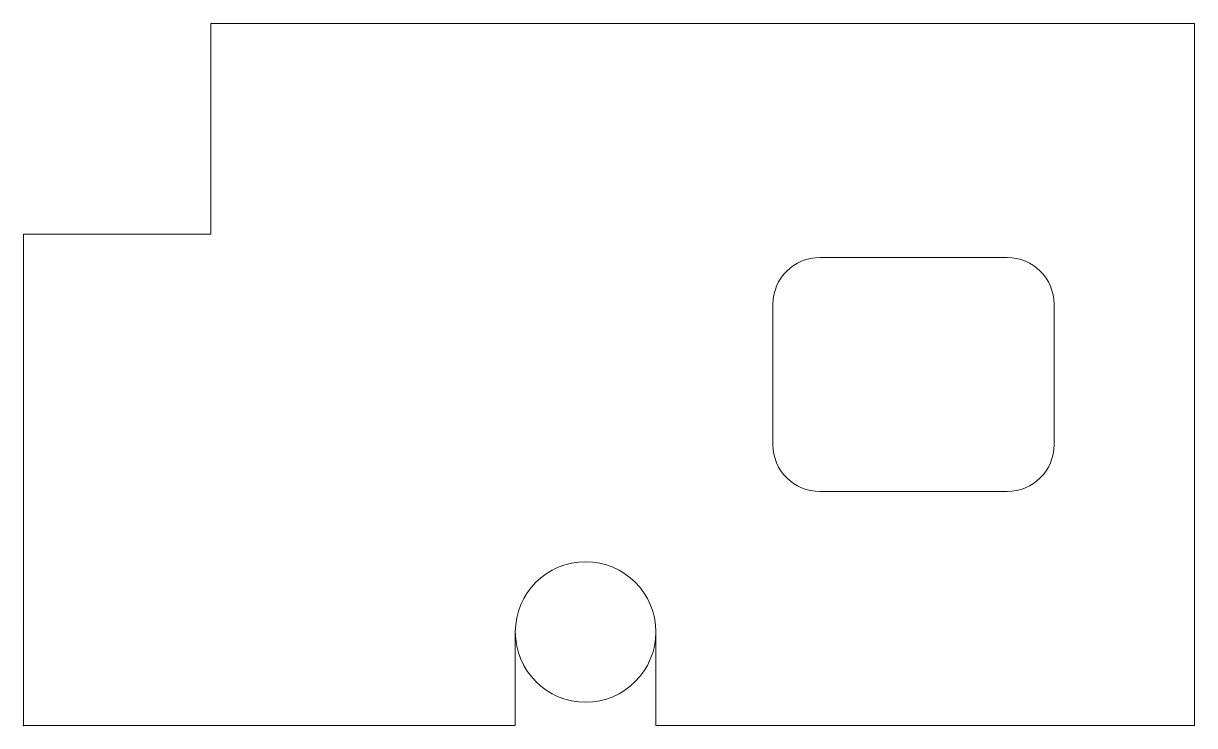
# Model space of a CAD drawing. Header units: millimetres. Extents: x 0 to 25, y 0 to 15.
import ezdxf

# ---------------------------------------------------------------- set-up
doc = ezdxf.new("R2010")
doc.units = ezdxf.units.MM
doc.layers.add('cut_power_board', color=1, linetype='CONTINUOUS', lineweight=0)
doc.layers.add('power_board', color=2, linetype='CONTINUOUS', lineweight=0)

msp = doc.modelspace()

# ---------------------------------------------------------------- linework, layer by layer
at = {"layer": 'cut_power_board'}
for p, q in [((21, 10), (17, 10)), ((16, 9), (16, 6)), ((22, 6), (22, 9)), ((17, 5), (21, 5))]:
    msp.add_line(p, q, dxfattribs=at)
msp.add_circle((12, 2), 1.5, dxfattribs=at)
for centre, start, end in [((17, 9), 90, 180), ((21, 9), 0, 90), ((17, 6), 180, 270), ((21, 6), 270, 0)]:
    msp.add_arc(centre, 1, start, end, dxfattribs=at)
for p in [(0, 2), (0, 0), (0, 0), (0, 0)]:
    msp.add_point(p, dxfattribs=at)
at = {"layer": 'power_board'}
for p, q in [((4, 10.5), (4, 15)), ((4, 15), (25, 15)), ((25, 0), (25, 15)), ((0, 10.5), (4, 10.5)), ((0, 0), (0, 10.5)), ((10.5, 2), (10.5, 0)), ((13.5, 2), (13.5, 0)), ((0, 0), (10.5, 0)), ((13.5, 0), (25, 0))]:
    msp.add_line(p, q, dxfattribs=at)
msp.add_arc((12, 2), 1.5, 0, 180, dxfattribs=at)

doc.saveas('drawing.dxf')
